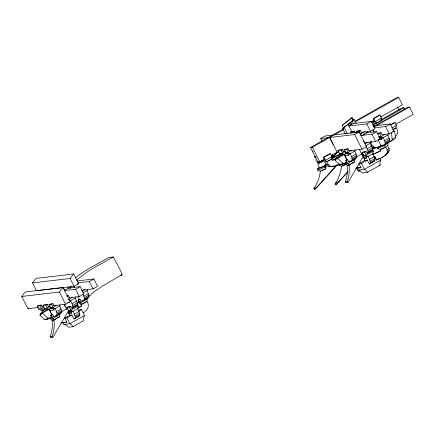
<?xml version="1.0" encoding="UTF-8"?>
<svg xmlns="http://www.w3.org/2000/svg" width="435" height="435" viewBox="0 0 435 435"><rect width="100%" height="100%" fill="white"/><g stroke="black" fill="none" stroke-linecap="round" stroke-linejoin="round"><path stroke-width="0.65" d="M387.993 133.621L388.189 134.861L382.713 137.939L380.832 138.156L379.276 136.927M318.018 163.924L318.463 166.937M360.071 170.754L358.935 171.395L359.141 170.107M70.628 300.699L72.781 305.413L72.765 307.746L72.085 308.295L77.327 305.185L77.343 302.852L75.19 298.133M370.277 143.251L372.431 147.971L372.42 150.303L367.173 153.414L367.858 152.864L368.086 151.907L367.869 150.532L366.014 146.405M51.749 317.294L47.524 319.252L44.745 319.556L39.949 315.255L40.488 313.363L47.333 309.519M346.842 162.413L342.611 164.37L339.838 164.675L335.042 160.374L335.581 158.481L342.421 154.637M52.999 316.62L56.115 315.946L57.126 314.271L56.545 311.547L55.055 308.611L53.173 308.834A1.658 0.527 60.7 0 1 53.353 310.367L50.716 310.677A1.658 0.527 60.7 0 1 49.405 309.274L49.03 309.318L51.509 314.206M56.115 315.946L61.384 312.673L61.596 310.476L59.617 306.05M80.372 301.232L82.378 300.998L84.194 299.851L84.406 297.654L83.025 294.397M83.487 300.558L88.756 297.29L88.968 295.088L86.989 290.662M348.821 161.651L351.203 161.064L352.219 159.389L351.632 156.665L350.148 153.729M351.203 161.064L356.472 157.791L356.689 155.594L354.71 151.168M380.108 145.807L384.23 145.013L385.241 143.338L384.66 140.614L383.17 137.683L381.288 137.9A1.658 0.527 60.7 0 1 381.462 139.434L379.015 139.722A1.658 0.527 60.7 0 1 378.744 139.635M384.23 145.013L389.499 141.745L389.711 139.543L387.732 135.116M69.769 288.416L70.35 286.736M69.633 310.927L67.92 311.89L68.295 311.846A1.658 0.527 60.7 0 0 69.605 313.243L71.302 313.042A1.658 0.527 60.7 0 0 71.123 311.514L73.004 311.291L74.494 314.222L75.266 317.392L74.918 318.366L74.086 318.931L79.48 315.805L79.828 314.831L79.056 311.661L77.566 308.725M369.179 164.049L370.011 163.484L370.354 162.516L369.587 159.34L368.097 156.41L366.216 156.633A1.658 0.527 60.7 0 1 366.553 158.025L364.699 158.362A1.658 0.527 60.7 0 1 363.388 156.964A2.898 0.93 60.7 0 1 362.774 154.963L362.279 153.985L362.73 153.729L363.23 154.708A2.898 0.93 60.7 0 0 363.845 156.703A1.658 0.527 60.7 0 0 365.15 158.106L366.944 157.867M373.741 161.483L374.573 160.923L374.916 159.95L374.774 158.568L372.659 153.843M374.633 156.72L376.335 160.069C380.293 158.177 385.921 156.91 387.313 152.109L387.15 150.037L385.666 147.101L380.195 149.466A1.658 1.474 48.8 0 1 380.038 151.184M384.785 155.882L388.417 152.402L389.205 150.45L389.042 148.378L387.558 145.448M70.361 288.345L71.106 286.649M58.894 317.044C56.99 316.908 53.733 321.65 52.08 320.035A33.511 31.478 83.3 0 1 50.107 336.929L50.987 337.527L52.874 337.304L68.975 310.101M353.981 162.163C352.078 162.027 348.826 166.768 347.173 165.153A33.511 31.478 83.3 0 1 345.2 182.047L346.081 182.646L347.962 182.423L363.486 156.198M77.131 303.614L78.322 305.957L77.827 307.23L78.023 308.469L72.553 311.547L70.666 311.77L69.758 310.835L68.387 310.372L66.898 307.442L68.268 306.67L70.905 306.36L71.895 308.317L77.327 305.185M78.311 310.53L79.426 309.899L81.497 309.66L84.472 315.522L83.487 318.067L83.873 320.546L72.928 326.701L68.404 327.229L66.593 325.364L63.847 324.434L62.95 322.678M331.84 156.649L331.35 157.921L331.546 159.161L326.984 161.722L324.722 161.989L323.814 161.059L322.444 160.591L325.456 160.238L331.84 156.649L330.355 153.718L329.79 153.783L323.401 157.372L324.396 159.324L323.14 159.476M381.555 118.026L381.065 119.299L381.256 120.538L376.699 123.1L374.437 123.366L373.529 122.436L372.153 121.969L375.171 121.615L381.555 118.026L380.07 115.096L379.505 115.161L373.116 118.75L374.111 120.707L372.855 120.854M372.518 149.319L373.415 151.075L372.92 152.348L373.116 153.588L367.64 156.665L365.759 156.888L364.851 155.953L363.475 155.491L361.991 152.56L363.355 151.788L365.993 151.478L366.988 153.435L371.55 150.869M390.402 124.736L395.034 122.387L396.519 125.318L396.029 126.59L396.22 127.83L392.8 129.75M374.35 156.16L374.649 156.034L376.634 159.944L379.858 158.128L380.853 160.085L379.864 162.625L380.255 165.11L367.483 172.287L362.208 172.907L360.392 171.042L357.646 170.112L356.656 168.155M395.654 136.351C398.123 134.056 398.161 130.397 396.035 127.852L393.18 129.456M38.715 307.42L27.949 308.687L21.75 296.469L25.322 291.95L62.999 287.53L70.187 301.7L65.625 304.266L53.516 305.685M32.462 282.908L36.029 278.389L73.705 273.974L78.664 283.745L74.102 286.312L36.426 290.727L32.462 282.908L70.138 278.492L73.705 273.974M21.75 296.469L59.426 292.048L62.999 287.53M326.658 163.859L325.304 165.36L325.804 166.339A2.898 2.583 48.8 0 0 325.88 168.688L323.694 169.634M331.622 158.345L337.484 151.837M331.709 158.693L337.12 152.685M323.145 169.867L320.416 171.047A48.579 43.244 48.8 0 1 313.945 188.692L314.744 189.453L336.815 164.941M336.907 165.289L316.642 187.795L314.744 189.453M345.771 164.343L341.519 166.181A49.296 43.881 48.8 0 1 335.151 184.027L335.956 184.783L347.951 171.461M347.179 172.766L335.956 184.783M387.531 142.724L390.467 141.451L392.25 139.488L395.475 137.677L394.741 131.354L393.289 130.456M395.475 137.677L393.691 139.64L390.467 141.451M337.946 157.263L338.044 157.166A1.658 1.555 83.3 0 0 338.202 155.333L340.638 153.963M76.636 280.254C87.218 270.249 100.79 264.306 113.182 256.965A51.373 16.427 60.7 0 1 118.766 267.182A31.76 10.152 60.7 0 1 122.11 274.561A20.434 6.536 60.7 0 1 120.343 275.801M312.564 151.075L312.564 151.815L312.939 151.554M47.524 319.252L48.416 318.469M343.367 127.846L342.127 125.405L352.132 117.597L353.372 120.038L342.611 128.51L345.336 133.882M342.127 125.405L352.132 117.597M343.748 127.52L344.504 126.857M342.611 128.51L352.992 120.37L351.752 117.928M353.372 120.038L354.128 119.375L356.227 123.513M326.44 164.365L324.548 166.023L325.505 169.019L320.035 171.379L319.127 170.493L317.751 170.15L317.256 169.171L319.203 167.47M326.179 166.007L325.043 167.002L317.751 170.15M342.611 164.37L343.503 163.587M377.531 148.569L384.823 145.415L388.232 142.435L387.743 143.827L387.933 145.116L385.285 147.432L379.815 149.798L378.907 148.911L377.531 148.569L377.227 147.427M372.849 154.425L380.011 151.211M387.15 150.037L389.042 148.378M387.313 152.109L389.205 150.45M382.088 157.584L383.507 156.339M386.525 154.061L388.417 152.402M39.949 315.255L42.374 313.146L48.644 309.617M335.042 160.374L337.462 158.264L344.308 154.414L346.945 159.612M352.105 120.957L354.128 119.375M75.619 277.78L80.562 273.925L88.131 269.037L108.663 257.498L113.182 256.965M83.232 312.787C87.332 310.661 90.409 305.392 86.81 301.352L81.34 304.429A1.658 1.555 83.3 0 1 81.182 306.256L77.43 308.513M348.587 123.893L349.533 123.219L350.724 125.574M77.789 308.225L80.992 306.278A1.658 1.555 83.3 0 0 81.149 304.451A2.898 2.724 83.3 0 0 79.246 303.01L78.751 302.031L72.781 305.413M337.826 157.394L333.471 159.879A1.658 1.555 83.3 0 1 331.356 159.183L331.165 159.205A1.658 1.555 83.3 0 0 333.281 159.901L337.854 157.187A1.658 1.555 83.3 0 0 338.011 155.355L338.202 155.333M385.6 154.909L386.677 154.229M379.57 151.521L380.228 151.021A1.658 1.474 48.8 0 0 380.391 150.782M320.687 138.547L325.249 135.981L332.596 135.122L328.033 137.683L320.687 138.547L322.177 141.478M354.655 121.381L396.791 97.696L398.672 97.473L402.391 104.802L380.739 116.977M355.368 121.822L398.672 97.473M371.359 121.381L353.476 123.475L351.165 124.356L349.338 125.383L350.507 125.144L348.913 126.041L366.797 123.942L371.359 121.381L375.073 128.711L370.511 131.272L361.24 132.36M324.456 159.292L319.834 161.891L317.947 162.114L310.508 147.454L327.849 137.705M332.411 135.144L343.623 128.836M310.508 147.454L312.395 147.231L334.102 134.942L359.158 132.006L366.596 146.666L362.034 149.232L348.734 150.787M334.292 134.921L343.15 129.945M27.949 308.687L29.091 308.045M45.659 308.698L42.918 310.237L41.037 310.459L40.129 309.524L38.753 309.062L37.269 306.131L38.639 305.359L41.276 305.049L42.266 307.007M37.269 306.131L39.906 305.821L41.276 305.049M373.116 118.75L380.07 115.096M351.04 133.338L350.447 132.164L351.812 131.397L354.449 131.087L355.444 133.039M52.233 307.686L48.948 309.53L46.686 309.796L45.778 308.866L44.408 308.399L42.918 305.468L44.288 304.696L47.301 304.342L48.296 306.3M350.447 132.164L353.084 131.854L354.449 131.087M42.918 305.468L45.936 305.114L47.301 304.342M371.376 122.24L374.301 120.598M64.206 290.58L75.592 289.242L80.154 286.676L83.873 294.006L79.311 296.572L69.219 297.757M77.838 282.891L89.278 281.548L93.84 278.982L97.56 286.317L92.998 288.878L81.655 290.21M357.07 132.631L356.472 131.457L357.842 130.69L360.479 130.38L361.469 132.332M44.201 307.175L41.39 308.752L38.753 309.062M59.861 304.875L60.073 305.789L54.598 308.866L52.717 309.089L51.808 308.159L50.433 307.692L48.948 304.761L50.319 303.989L52.956 303.679L53.945 305.636L55.087 304.995M356.472 131.457L359.109 131.147L360.479 130.38M48.948 304.761L51.586 304.451L52.956 303.679M333.259 144.839L329.54 137.509L354.596 134.567L359.158 132.006M372.773 124.388L375.693 122.746M380.951 119.788L401.994 107.956L403.881 107.739L404.74 109.43M44.446 309.046L45.36 308.529M67.153 296.534L68.523 295.767L69.513 297.719M50.226 306.468L47.42 308.045L44.408 308.399M372.795 125.215L403.881 107.739M374.801 125.758L407.649 107.293L409.531 107.075L413.25 114.405L395.654 124.296M373.85 126.378L374.992 125.737L373.214 125.943M49.595 308.997L51.879 307.719M359.109 131.147L360.599 134.083L365.09 131.555M57.001 305.174L53.07 307.382L50.433 307.692M82.128 291.048L84.934 289.471M373.643 127.161L376.498 125.563L390.249 123.948L393.969 131.278L389.407 133.844L382.044 134.703L381.065 132.751L378.428 133.061L377.52 133.572M376.683 125.541L409.531 107.075M68.643 299.47L72.574 297.257M360.871 135.715L362.127 135.568L367.602 132.49L367.39 131.571M323.401 157.372L330.355 153.718M82.998 292.902L87.446 290.406L87.234 289.487M346.777 153.109L344.041 154.648L341.779 154.914L340.871 153.985L339.496 153.517L338.011 150.586L339.376 149.814L342.394 149.461L343.384 151.418M317.947 162.114L319.105 161.461M331.388 155.393L337.168 152.147L329.73 137.487M338.011 150.586L341.024 150.233L342.394 149.461M122.11 274.561L102.415 286.127L93.313 292.287L89.431 296.11L84.499 298.883M56.545 311.547L61.107 308.981M83.917 296.159L88.479 293.592M331.247 155.86L333.302 155.909L335.254 154.811M354.955 149.993L355.167 150.907L349.691 153.985L347.804 154.208L346.902 153.278L345.526 152.81L344.036 149.879L345.406 149.107L348.043 148.797L349.039 150.755M362.067 135.372L372.001 134.208L376.563 131.642L380.282 138.972L375.72 141.538L364.459 142.859M374.557 127.819L385.687 126.514L390.249 123.948M51.564 317.398L50.574 315.44L51.944 314.674L52.695 314.587L53.69 316.539M78.936 302.01L77.947 300.052L79.317 299.285L80.067 299.198L81.062 301.15M72.112 303.63L76.674 301.063M50.574 315.44L52.695 314.587M77.947 300.052L80.067 299.198M344.036 149.879L346.673 149.569L348.043 148.797M390.385 124.997L395.034 122.387M332.329 158.166A1.658 1.555 83.3 0 0 332.209 157.861L334.189 156.752M331.301 158.46L332.4 157.84A1.658 1.555 83.3 0 1 332.514 158.144M57.034 313.042L61.596 310.476M84.406 297.654L88.968 295.088M331.165 159.205L338.011 155.355M331.356 159.183L326.794 161.744L328.284 164.68L329.904 166.029C333.199 167.241 336.663 165.648 339.523 164.011M345.319 151.587L342.514 153.163L339.496 153.517M66.898 307.442L69.535 307.132L70.905 306.36M57.126 314.271L66.892 308.779M77.37 302.89L79.061 301.939M377.063 133.828L379.701 133.518L381.065 132.751M56.822 315.239L61.384 312.673M84.194 299.851L88.756 297.29M55.006 316.386L60.677 313.379M82.378 300.998L86.369 298.753M72.998 306.789L77.56 304.223M345.26 153.794L346.967 152.837M352.094 150.292L348.163 152.5L345.526 152.81M391.875 127.928L396.519 125.318M364.856 143.958L368.222 142.06M78.322 305.957L71.025 310.063L68.387 310.372M69.475 311.096L68.11 311.868L69.926 315.451M68.295 311.846L70.318 310.71M54.342 319.774L59.818 316.696L59.622 315.451L60.117 314.184L52.814 318.284L49.427 318.681L50.797 319.149L51.705 320.078L54.342 319.774L52.814 318.284L51.33 315.353M80.393 304.538L81.715 304.386L87.19 301.308L86.995 300.068L87.484 298.796L80.187 302.896L79.056 303.032M371.664 141.549L370.489 142.212L371.974 145.143L373.774 146.959L375.889 147.655L378.314 147.237L381.049 145.698L378.156 139.994M371.74 141.592L370.674 142.191A2.898 0.93 60.7 0 1 370.544 141.908M385.116 134.241L381.185 136.449L378.548 136.759M365.715 145.817L370.734 142.995L370.522 142.076M380.832 138.156L381.925 137.542M69.605 313.243L71.759 312.787L71.302 313.042M381.462 139.434L381.919 139.178L379.472 139.466A1.658 0.527 60.7 0 1 379.032 139.254M351.632 156.665L356.194 154.099M63.015 322.58A3.485 3.273 83.3 0 0 64.924 322.237L66.811 322.02L64.826 318.11L69.845 315.288L71.916 315.043L73.901 318.953L79.48 315.805M345.401 162.663L346.657 162.516L345.667 160.558L347.032 159.792L347.788 159.705L348.778 161.657L349.919 161.015M367.205 148.748L371.767 146.182M345.667 160.558L347.788 159.705M64.826 318.11L66.898 317.865L71.916 315.043M78.708 311.226L81.497 309.66M74.494 314.222L79.056 311.661M352.127 158.161L356.689 155.594M384.66 140.614L389.222 138.047M361.991 152.56L364.628 152.25L365.993 151.478M367.869 150.532L372.431 147.971M352.219 159.389L361.974 153.903M351.91 160.357L356.472 157.791M75.124 316.011L79.687 313.45M350.099 161.505L355.765 158.498M385.149 142.109L389.711 139.543M368.086 151.907L372.648 149.341M362.774 154.963L363.23 154.708M377.014 147.128L372.365 149.276M367.858 152.864L372.42 150.303M75.266 317.392L79.828 314.831M385.241 143.338L389.803 140.777M384.937 144.306L389.499 141.745M383.121 145.453L388.792 142.446M373.415 151.075L366.112 155.181L363.475 155.491M349.435 164.892L354.906 161.815L354.715 160.569L355.205 159.302L347.908 163.402L344.515 163.799L345.89 164.267L346.798 165.197L349.435 164.892L347.908 163.402L346.418 160.471M84.472 315.522L69.872 323.727L63.847 324.434M356.803 167.491A1.952 1.832 83.3 0 0 359.353 167.312L360.985 167.649L359.005 163.739L364.932 160.406L367.385 160.118L369.364 164.028L373.926 161.461M359.005 163.739L361.452 163.451L367.385 160.118M369.587 159.34L374.149 156.779M370.212 161.129L374.774 158.568M370.354 162.516L374.916 159.95M370.011 163.484L374.573 160.923M380.853 160.085L364.427 169.318L357.646 170.112M344.118 154.436L347.152 153.066L347.587 153.533M42.684 312.547L41.494 310.204C43.326 310.922 45.158 307.839 46.469 309.122M49.405 309.274L52.064 307.947M324.32 165.289L326.032 164.474M333.547 157.111L341.491 153.68M378.863 137.699L380.076 137.172M317.256 169.171L324.548 166.023M373.263 148.803L376.802 147.275M380.266 146.111L381.479 145.589M377.036 147.59L383.115 144.964M339.838 164.675L343.057 163.283L345.836 162.978M338.365 164.305L338.86 165.284L341.29 164.229M346.608 164.147L341.138 166.513L340.23 165.626L338.86 165.284M372.425 154.528L379.76 151.358M355.868 168.916L358.288 167.872M44.745 319.556L47.97 318.164L50.743 317.86M86.94 298.432L88.049 297.991M324.912 161.967L326.397 164.898L328.023 166.246L330.149 166.746L334.042 165.914M392.511 131.859L394.741 131.354M373.774 146.959L371.892 147.182L374.002 147.878L378.314 147.237M366.346 132.637L367.602 132.49M366.226 132.854L376.563 131.642M364.187 133.904L364.568 133.86L363.274 134.415M379.358 137.922L381.74 137.645M378.988 139.124L380.282 138.972M370.718 145.29L371.974 145.143M336.766 152.19L338.762 151.956M342.753 151.489L345.412 151.179M374.002 147.878L375.889 147.655M332.503 155.801L333.759 155.654A1.658 0.527 60.7 0 0 333.911 155.937M342.611 154.615L338.653 155.077L339.501 156.747M349.517 153.805L348.261 153.952A1.658 0.527 60.7 0 1 348.44 155.485L345.803 155.795A1.658 0.527 60.7 0 1 344.493 154.392M361.713 154.05L362.926 153.908M335.581 158.481L337.462 158.264L343.057 163.283M326.397 164.898L328.284 164.68M335.929 165.191L337.81 164.974M328.023 166.246L329.904 166.029M332.786 166.393L334.667 166.175M330.149 166.746L332.035 166.523M378.939 165.262L380.255 165.11M360.985 167.649L358.554 167.981L357.69 167.682M77.142 280.945L93.84 278.982M77.321 283.903L78.664 283.745M68.099 288.09L80.154 286.676M66.544 296.001L68.523 295.767M67.626 302.602L68.92 302.45A1.658 0.527 60.7 0 0 69.111 302.167M42.075 307.028L43.424 306.871M48.133 306.316L50.15 306.082M47.143 309.541L47.518 309.497M66.017 309.002L68.039 308.768M40.488 313.363L42.374 313.146L47.97 318.164M69.29 311.117L70.568 310.971M70.448 311.389L68.752 311.585A1.658 0.527 60.7 0 0 70.062 312.988M360.599 134.083L362.127 135.568M68.855 299.552L70.171 300.955L75.641 297.877L75.434 296.958M345.2 182.047A7.183 1.555 30.6 0 1 347.081 181.825L347.962 182.423M50.107 336.929A7.183 1.555 30.6 0 1 51.988 336.706L52.874 337.304M332.193 154.626L333.302 155.909M358.935 171.395L358.315 170.563A7.183 6.313 9.1 0 1 358.734 170.074M316.299 160.906L316.707 161.477M73.765 286.105L74.646 287.671M376.699 123.1L375.171 121.615L373.681 118.684M382.713 137.939L381.185 136.449L379.701 133.518M367.64 156.665L366.112 155.181L364.628 152.25M367.483 172.287L366.085 170.373L364.427 169.318L361.452 163.451M349.691 153.985L348.163 152.5L346.673 149.569M344.041 154.648L342.514 153.163L341.024 150.233M326.984 161.722L325.456 160.238L323.966 157.307M81.715 304.386L80.187 302.896L78.702 299.965M72.553 311.547L71.025 310.063L69.535 307.132M72.928 326.701L71.53 324.787L69.872 323.727L66.898 317.865M54.598 308.866L53.07 307.382L51.586 304.451M48.948 309.53L47.42 308.045L45.936 305.114M42.918 310.237L41.39 308.752L39.906 305.821M397.78 107.521L398.971 109.865M385.687 126.514L389.407 133.844M384.328 144.442L385.285 147.432M372.98 129.793L374.127 132.05M373.067 130.359L373.632 131.479M366.797 123.942L370.511 131.272M372.001 134.208L375.72 141.538M363.616 140.886L364.606 142.838M352.236 121.033L353.731 123.98M350.779 122.208L351.991 124.6M350.246 122.55L351.17 124.366M354.596 134.567L362.034 149.232M353.084 131.854L353.677 133.028M348.076 124.394L351.774 131.68M359.25 149.205L365.068 160.667M344.09 127.493L347.152 133.529M344.395 154.98L346.32 158.78M331.872 155.871L332.764 157.633M312.395 147.231L319.834 161.891M89.278 281.548L92.998 288.878M70.138 278.492L74.102 286.312M75.592 289.242L79.311 296.572M77.974 296.637L79.067 298.796M67.8 287.089L68.393 288.258L64.744 290.314L63.26 287.377M59.426 292.048L65.625 304.266M64.331 304.424L66.62 308.932M64.092 304.342L65.19 306.512M68.197 312.433L69.85 315.69M49.215 309.296L51.852 314.494M315.663 159.656L315.951 160.297M391.473 132.784L392.25 139.488M321.628 160.781A2.762 0.348 -26.9 0 1 318.621 162.277A2.762 0.348 -26.9 0 1 317.849 162.206M322.9 161.211A2.762 0.348 -26.9 0 1 319.981 162.891A2.762 0.348 -26.9 0 1 318.175 163.364M322.906 160.917A2.762 0.348 -26.9 0 1 323.069 161.032M323.189 160.673A3.04 0.381 -26.9 0 1 320.497 162.38A3.04 0.381 -26.9 0 1 317.806 163.348M325.799 164.31A3.866 0.484 -26.9 0 1 323.053 166.42A3.866 0.484 -26.9 0 1 319.181 167.741M322.406 160.656A3.04 0.381 -26.9 0 1 318.893 162.511A3.04 0.381 -26.9 0 1 317.746 162.549M315.196 156.567A2.762 0.348 -26.9 0 1 314.869 156.638M314.706 156.622A2.762 0.348 -26.9 0 1 314.706 156.524M315.62 156.763A3.04 0.381 -26.9 0 1 314.771 156.682M316.142 157.388A2.762 0.348 -26.9 0 1 315.37 157.318M315.87 157.247A3.04 0.381 -26.9 0 1 315.016 157.171M59.443 316.74A2.898 2.724 83.3 0 1 59.318 316.446M66.811 322.02A3.485 3.273 83.3 0 1 64.26 322.194A1.952 1.832 83.3 0 1 61.71 322.373M62.118 322.667A1.952 1.832 83.3 0 1 60.791 323.042M53.967 319.817A33.511 31.478 83.3 0 1 51.988 336.706M44.685 311.384A1.658 0.527 60.7 0 1 43.375 309.981M313.945 188.692A7.183 3.252 42 0 1 315.076 187.159M326.049 167.763A2.898 2.583 48.8 0 1 326.005 166.561M335.151 184.027A7.183 3.252 42 0 1 335.967 182.629M336.282 182.493A7.183 3.252 42 0 1 336.641 182.406M334.368 155.681A1.658 0.527 60.7 0 1 334.216 155.398M354.53 161.858A2.898 2.724 83.3 0 1 354.318 161.26M357.211 167.785A1.952 1.832 83.3 0 1 355.879 168.16M349.055 164.936A33.511 31.478 83.3 0 1 347.081 181.825"/></g></svg>
